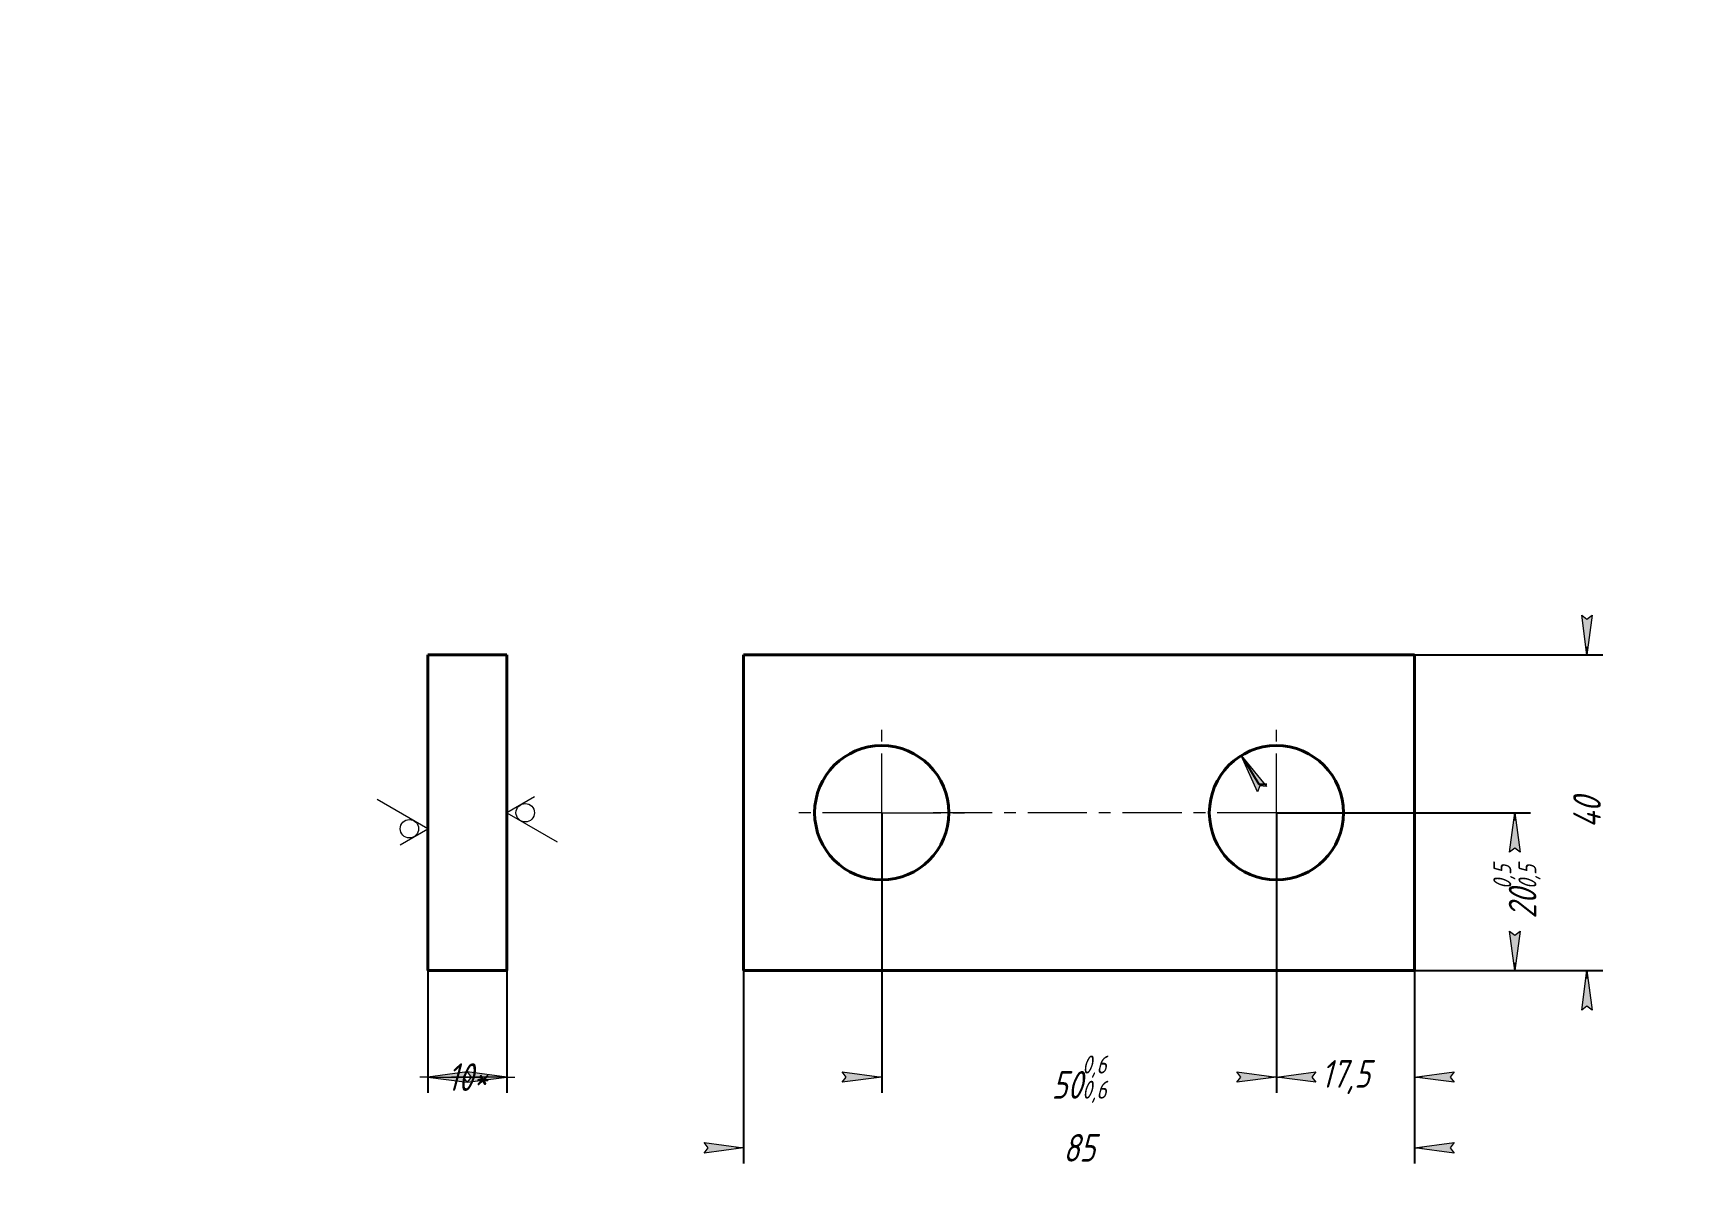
# Model space of a CAD drawing. Header units: millimetres. Extents: x 0 to 210, y 0 to 297.
# Drawn here: x 0 to 210, y 152.4 to 297 of the extents above; entities that cross this region are included whole.
import ezdxf

# ---------------------------------------------------------------- set-up
doc = ezdxf.new("R2010")
doc.units = ezdxf.units.MM
for name, pattern in [('K5LT_AXLED', [12, 7.5, -1.5, 1.5, -1.5]), ('K5LT_BASIC', [0]), ('K5LT_THIN', [0])]:
    doc.linetypes.add(name, pattern=pattern)
doc.layers.add('Системный слой', color=7, linetype='Continuous')
doc.styles.add('KDIMTEXTSTYLE', font='GOST_AU.SHX', dxfattribs={"width": 0.96, "oblique": 15, "height": 5})
doc.dimstyles.new('KDIMSTYLE (1.00)', dxfattribs={"dimtxt": 5, "dimasz": 1, "dimexe": 2, "dimexo": 0.0625, "dimgap": 1, "dimtad": 1, "dimtxsty": 'KDIMTEXTSTYLE', "dimsah": 1, "dimcen": 0.09, "dimdle": 1, "dimadec": 0, "dimazin": 0, "dimtfac": 0.667, "dimtmove": 0, "dimatfit": 3, "dimfxl": 1, "dimtvp": 1, "dimtolj": 1, "dimtzin": 0, "dimarcsym": 0})

# ---------------------------------------------------------------- blocks, each defined once
blk = doc.blocks.new('KDIMARROW_02')
at = {"layer": 'Системный слой'}
blk.add_hatch(color=0, dxfattribs=at).paths.add_polyline_path([(4.5, -5.51091059616309e-16), (5, 0.6582624912261956), (0, 0), (5, -0.658262491226197)])
at = {"layer": 'Системный слой', "color": 0, "linetype": 'K5LT_THIN', "lineweight": 18}
for p, q in [((0, 0), (-1, 0)), ((5, 0.6582624912261956), (0, 0)), ((0, 0), (5, -0.658262491226197)), ((0, 0), (7, -8.572527594031472e-16)), ((4.5, -5.51091059616309e-16), (5, 0.6582624912261956)), ((5, -0.658262491226197), (4.5, -5.51091059616309e-16))]:
    blk.add_line(p, q, dxfattribs=at)
blk = doc.blocks.new('U0')
at = {"layer": 'Системный слой', "color": 7, "linetype": 'K5LT_THIN', "lineweight": 18}
for p, q in [((50, 196.252238452622), (43.59825, 199.9482888151219)), ((46.5, 194.231513452622), (50, 196.252238452622))]:
    blk.add_line(p, q, dxfattribs=at)
blk.add_arc((47.66666666666666, 196.252238452622), 1.166666666666667, 0, 359.999994270422, dxfattribs=at)
blk = doc.blocks.new('U1')
at = {"layer": 'Системный слой', "color": 7, "linetype": 'K5LT_THIN', "lineweight": 18}
for p, q in [((63.5, 200.2985028400688), (60, 198.2777778400688)), ((60, 198.2777778400688), (66.40174999999999, 194.5817274775688))]:
    blk.add_line(p, q, dxfattribs=at)
blk.add_arc((62.33333333333333, 198.2777778400688), 1.166666666666667, 0, 359.999994270422, dxfattribs=at)
blk = doc.blocks.new('KDIMARROW_01')
at = {"layer": 'Системный слой'}
blk.add_hatch(color=0, dxfattribs=at).paths.add_polyline_path([(0, 0), (-5, 0.658262491226197), (-4.5, 5.51091059616309e-16), (-5, -0.6582624912261956)])
at = {"layer": 'Системный слой', "color": 0, "linetype": 'K5LT_THIN', "lineweight": 18}
for p, q in [((-4.5, 5.51091059616309e-16), (-5, 0.658262491226197)), ((-5, 0.658262491226197), (0, 0)), ((0, 0), (-5, -0.6582624912261956)), ((-5, -0.6582624912261956), (-4.5, 5.51091059616309e-16)), ((0, 0), (-1, 0))]:
    blk.add_line(p, q, dxfattribs=at)
blk = doc.blocks.new('U2')
at = {"layer": 'Системный слой', "color": 30, "linetype": 'K5LT_AXLED', "lineweight": 18, "true_color": 0xff8000}
for q in [(157.5, 208.7777778400688), (114, 198.2777778400688), (157.5, 187.7777778400688), (168, 198.2777778400688)]:
    blk.add_line((157.5, 198.2777778400688), q, dxfattribs=at)
blk = doc.blocks.new('U3')
at = {"layer": 'Системный слой', "color": 30, "linetype": 'K5LT_AXLED', "lineweight": 18, "true_color": 0xff8000}
for q in [(107.5, 208.7777778400688), (97, 198.2777778400688), (107.5, 187.7777778400688), (118, 198.2777778400688)]:
    blk.add_line((107.5, 198.2777778400688), q, dxfattribs=at)

msp = doc.modelspace()

# ---------------------------------------------------------------- linework, layer by layer
at = {"layer": 'Системный слой', "color": 150, "linetype": 'K5LT_BASIC', "lineweight": 40, "true_color": 0x0080ff}
for p, q in [((50, 218.2777778400688), (60, 218.2777778400688)), ((50, 218.2777778400688), (50, 178.2777778400688)), ((60, 218.2777778400688), (60, 178.2777778400688)), ((90, 218.2777778400688), (175, 218.2777778400688)), ((90, 178.2777778400688), (90, 218.2777778400688)), ((175, 218.2777778400688), (175, 178.2777778400688)), ((50, 178.2777778400688), (60, 178.2777778400688)), ((175, 178.2777778400688), (90, 178.2777778400688))]:
    msp.add_line(p, q, dxfattribs=at)
for centre in [(107.5, 198.2777778400688), (157.5, 198.2777778400688)]:
    msp.add_circle(centre, 8.5, dxfattribs=at)

# ---------------------------------------------------------------- block references
at = {"layer": 'Системный слой'}
for name in ['U3', 'U2', 'U0', 'U1']:
    msp.add_blockref(name, (0, 0), dxfattribs=at)

# ---------------------------------------------------------------- dimensions: what is measured, and where the dimension line sits
at = {"layer": 'Системный слой', "color": 7}
msp.add_diameter_dim_2p(p1=(161.9616028468143, 191.0428555849718), p2=(153.0383971531857, 205.5127000951659), dimstyle='KDIMSTYLE (1.00)', override={"dimtih": 1, "dimtoh": 1, "dimpost": '\\H3.5;\\W0.965;\\Q15;∅<>\\X\\H3.5;\\W0.965;\\Q15;\\Q15;2 отв.', "dimblk1": 'KDIMARROW_01', "dimblk2": 'KDIMARROW_01', "dimclrt": 7, "dimtmove": 1, "dimatfit": 2, "dimtolj": 1}, dxfattribs=at).render()
for base, p1, p2, location, override in [((196.8442174598893, 178.2777778400688), (175, 218.2777778400688), (175, 178.2777778400688), (196.8442174598893, 198.2777778400688), {"dimexo": 0, "dimpost": '\\H3.5;\\W0.965;\\Q15;<>', "dimblk1": 'KDIMARROW_01', "dimblk2": 'KDIMARROW_01', "dimse1": 0, "dimse2": 0, "dimclrt": 7, "dimtolj": 1}), ((187.7046302094749, 198.2777778400688), (175, 178.2777778400688), (157.5, 198.2777778400688), (187.7046302094749, 188.2777778400688), {"dimexo": 0, "dimpost": '\\H3.5;\\W0.965;\\Q15;<>\\H0.65x;\\S0,5^0,5;\\H1.5x;', "dimblk1": 'KDIMARROW_01', "dimblk2": 'KDIMARROW_01', "dimse1": 0, "dimse2": 0, "dimclrt": 7, "dimtolj": 1})]:
    msp.add_linear_dim(base=base, p1=p1, p2=p2, angle=90, location=location, dimstyle='KDIMSTYLE (1.00)', override=override, dxfattribs=at).render()
for base, p1, p2, location, override in [((107.5, 164.79505442794), (157.5, 198.2777778400688), (107.5, 198.2777778400688), (132.5, 164.79505442794), {"dimexo": 0, "dimpost": '\\H3.5;\\W0.965;\\Q15;<>\\H0.65x;\\S0,6^0,6;\\H1.5x;', "dimblk1": 'KDIMARROW_01', "dimblk2": 'KDIMARROW_01', "dimse1": 0, "dimse2": 0, "dimclrt": 7, "dimtolj": 1}), ((157.5, 164.79505442794), (175, 178.2777778400688), (157.5, 198.2777778400688), (166.25, 164.79505442794), {"dimexo": 0, "dimpost": '\\H3.5;\\W0.965;\\Q15;<>', "dimblk1": 'KDIMARROW_01', "dimblk2": 'KDIMARROW_01', "dimse1": 0, "dimse2": 0, "dimclrt": 7, "dimtolj": 1}), ((50, 164.79505442794), (60, 178.2777778400688), (50, 178.2777778400688), (55, 164.79505442794), {"dimexo": 0, "dimpost": '\\H3.5;\\W0.965;\\Q15;<>\\H3.5;\\W0.965;\\Q15;\\Q15;*', "dimblk1": 'KDIMARROW_02', "dimblk2": 'KDIMARROW_02', "dimse1": 0, "dimse2": 0, "dimclrt": 7, "dimtolj": 1}), ((90, 155.8414491499033), (175, 178.2777778400688), (90, 178.2777778400688), (132.5, 155.8414491499033), {"dimexo": 0, "dimpost": '\\H3.5;\\W0.965;\\Q15;<>', "dimblk1": 'KDIMARROW_01', "dimblk2": 'KDIMARROW_01', "dimse1": 0, "dimse2": 0, "dimclrt": 7, "dimtolj": 1})]:
    msp.add_linear_dim(base=base, p1=p1, p2=p2, location=location, dimstyle='KDIMSTYLE (1.00)', override=override, dxfattribs=at).render()

doc.saveas('drawing.dxf')
